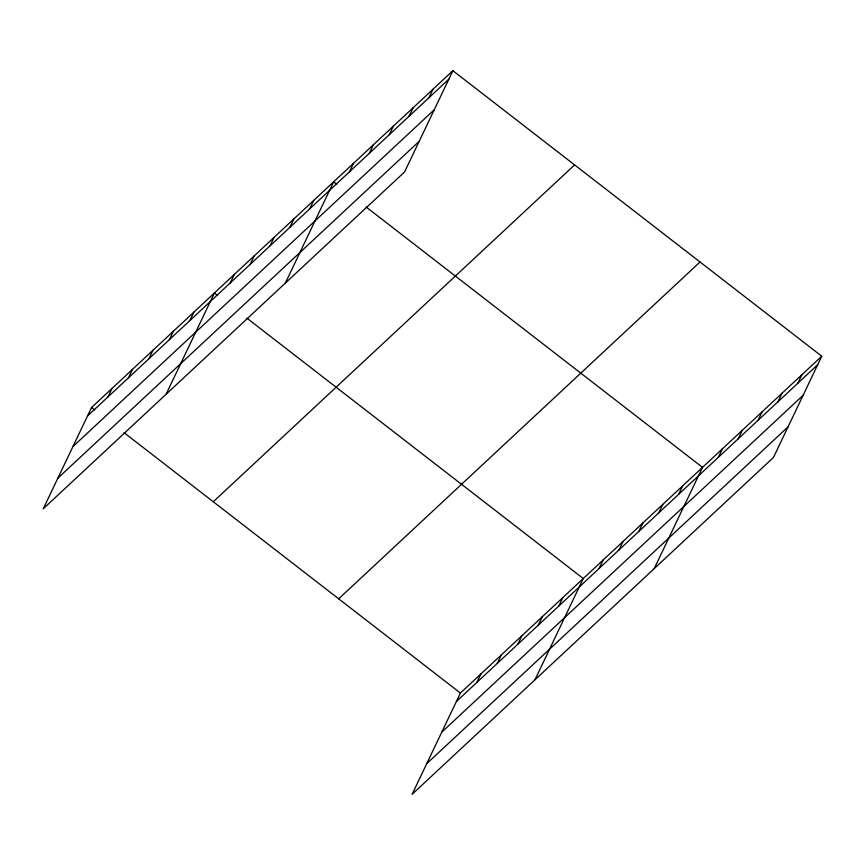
<?xml version="1.0" encoding="UTF-8"?>
<svg xmlns="http://www.w3.org/2000/svg" width="865" height="865" viewBox="0 0 865 865"><rect width="100%" height="100%" fill="white"/><g stroke="black" fill="none" stroke-linecap="round" stroke-linejoin="round"><path stroke-width="1.3" d="M452.882 70.692L91.549 407.523L43.25 508.782L404.582 171.951L452.882 70.692L821.75 356.218L773.451 457.477L412.118 794.308L460.418 693.049L821.75 356.218M107.974 396.916L112.028 388.439M128.453 377.832L132.496 369.344M148.931 358.748L152.975 350.26M169.399 339.653L173.454 331.176M189.878 320.569L193.922 312.081M166.102 394.256L214.401 292.997L217.547 295.441M230.231 282.963L234.274 274.475M250.104 264.43L254.148 255.954M269.977 245.909L274.021 237.421M289.851 227.376L293.895 218.899M309.724 208.854L313.768 200.366M285.342 283.104L333.641 181.845L336.788 184.288M349.471 171.8L353.515 163.323M369.344 153.278L373.388 144.79M389.218 134.756L393.261 126.268M409.091 116.224L413.135 107.747M428.964 97.702L433.008 89.214M476.853 682.442L480.897 673.954M497.321 663.358L501.376 654.87M517.8 644.274L521.844 635.786M538.279 625.179L542.323 616.702M558.747 606.095L562.801 597.607M534.97 679.782L583.27 578.523L246.936 318.179M599.099 568.478L603.143 560.001M618.972 549.956L623.016 541.468M638.846 531.434L642.89 522.947M658.719 512.902L662.763 504.425M678.593 494.38L682.636 485.892M654.21 568.629L702.51 467.37L366.176 207.027M718.339 457.325L722.383 448.849M738.213 438.804L742.257 430.316M758.086 420.282L762.13 411.794M777.959 401.749L782.003 393.272M797.833 383.227L801.877 374.74M87.506 416L448.838 79.18M72.898 446.621L434.23 109.79M57.858 478.161L419.179 141.341M213.277 501.743L574.609 164.912M338.691 598.818L700.023 261.998M456.374 701.526L817.706 364.706M441.766 732.147L803.098 395.316M426.726 763.687L788.058 426.867M91.549 407.523L94.696 409.956M124.084 432.705L460.418 693.049"/></g></svg>
